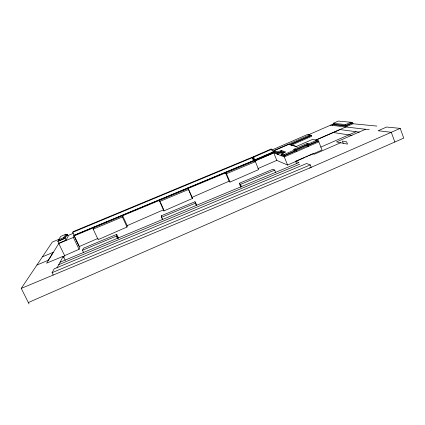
<?xml version="1.0" encoding="UTF-8"?>
<svg xmlns="http://www.w3.org/2000/svg" width="425" height="425" viewBox="0 0 425 425"><rect width="100%" height="100%" fill="white"/><g stroke="black" fill="none" stroke-linecap="round" stroke-linejoin="round"><path stroke-width="0.64" d="M127.011 227.024L127.218 225.633L122.448 215.241L122.4 216.984L127.011 227.024L98.132 239.626L93.197 229.128L93.787 227.71L93.58 227.242L93.787 227.71M83.55 252.429L82.54 250.213L83.38 248.253L116.753 234.345L117.72 236.539L117.396 238.335L118.177 237.995M117.348 238.34L116.365 236.119L116.753 234.345M63.415 257.927L64.637 255.627L79.061 249.326L79.842 247.61L74.115 235.604L73.376 237.426L58.778 243.498L46.633 263.165L63.293 256.227L65.28 260.328M56.95 268.053L63.293 256.227M98.058 238.356L79.236 246.569L73.923 235.418L253.794 160.459L255.393 161.675L258.639 169.58L230.005 182.075L229.059 181.199L225.377 172.449L226.482 173.703L230.005 182.075M53.194 275.06L52.078 272.68L54.203 268.818L306.595 163.535L310.308 164.921L311.217 167.349L21.25 288.394L29.043 303.918M74.046 235.195L72.728 232.31L73.095 231.662L252.121 157.266L252.657 157.537L253.794 160.459M58.9 239.769L57.843 241.442L58.746 243.307L65.981 240.152L68.218 236.289L67.352 234.478L66.178 234.988M57.843 241.442L65.083 238.287L67.352 234.478M64.26 238.478L66.279 235.105L65.843 234.196L60.674 236.443L58.507 239.854L58.958 240.784L64.26 238.478L63.808 237.543L65.843 234.196M21.25 288.394L52.302 242.069L59.048 239.264M28.353 302.542L403.75 138.109L400.228 128.377L386.591 127.043L378.123 130.746L391.287 132.287L394.836 142.019M291.205 145.238L311.764 136.276L311.429 135.416L309.793 135.102M284.931 152.532L281.626 151.369L278.03 152.936L274.587 151.656L274.21 150.716L277.642 151.975L281.244 150.407L285.632 151.922L281.918 153.542L282.317 154.535L284.729 155.438L295.152 150.891L294.748 149.876L293.409 149.462L307.068 143.507L308.529 143.868L316.768 140.271L317.162 141.286L308.927 144.883L307.461 144.511L294.403 150.206M273.79 152.851L273.44 151.98L277.302 153.441L280.904 151.874L283.682 152.862M333.269 123.277L345.663 124.583L351.018 122.251L351.39 123.239L346.035 125.572L333.62 124.201L333.269 123.277L338.295 121.082L351.018 122.251M282.933 153.372L281.26 152.766L277.658 154.339L277.302 153.441M332.727 125.418L332.403 124.567L345.413 126.034L352.723 122.846L353.069 123.76L376.848 126.087M281.456 155.794L281.084 154.875L282.673 154.185M315.823 140.006L353.069 123.76M315.77 140.202L340.133 129.572L359.316 132.148M281.918 153.542L284.325 154.424L294.748 149.876M308.715 155.805L322.007 149.998L318.479 140.914L308.215 145.393L306.754 145.021L295.072 150.115L296.427 150.535L296.799 151.475M281.084 154.875L283.974 155.97L296.427 150.535M296.613 150.535L307.121 145.95L308.582 146.333L308.215 145.393M318.846 141.849L284.314 156.915L287.566 165.043L304.486 157.654M127.218 225.633L163.71 209.711L163.917 210.917L192.493 198.448L187.908 188.025L192.493 198.448M191.962 197.381L229.059 181.199M257.975 168.576L276.781 160.374L287.566 165.043M320.769 147.114L356.054 131.713M365.5 129.264L336.552 141.923L347.496 144.128L346.63 141.838L342.343 141.02L343.23 143.268M296.512 163.593L295.582 161.256L312.752 153.754L314.335 154.227L340.653 142.752M305.692 157.123L307.503 156.331M309.565 168.034L400.228 128.377M58.507 239.854L63.808 237.543M254.102 157.771L252.902 158.291L253.794 158.748L253.029 156.889L271.134 149L271.766 149.228L272.521 151.103L309.857 134.831L310.223 135.766L289.712 144.707M253.029 156.889L253.571 157.154L271.766 149.228M271.564 150.158L307.695 134.417L309.857 134.831M308.173 134.927L333.954 123.691M332.403 124.567L334.114 123.818M274.21 150.716L288.968 144.282L296.416 146.439L312.603 139.379L316.768 140.271M253.279 159.216L254.718 159.959L274.63 151.284M274.534 151.497L253.969 160.464L254.32 161.319L273.748 152.851L284.346 156.91L283.974 155.97M290.259 144.643L311.429 135.416M273.44 151.98L274.624 151.465M330.528 125.189L369.341 129.715M345.706 126.969L345.413 126.034M42.404 256.833L53.189 252.349L48.285 260.275L36.927 265.009M162.233 218.535L162.382 219.566L161.218 215.82L194.979 201.753L196.573 205.312L194.979 201.753M240.901 187.34L239.259 183.303L273.02 169.23L274.736 170.117L275.602 172.364M82.54 250.213L116.365 236.119M161.436 217.334L195.649 203.076M239.259 183.303L240.518 184.376L274.736 170.117M60.084 262.214L299.009 162.573L295.582 161.256M58.772 264.663L299.742 164.172M52.078 272.68L310.308 164.921M72.728 232.31L252.657 157.537M67.633 235.694L73.153 233.405M73.923 235.418L253.98 160.554M74.136 235.88L272.425 153.43M93.197 229.128L122.4 216.984M163.917 210.917L159.715 201.471L188.588 189.46M226.482 173.703L255.393 161.675M350.795 122.666L352.723 122.846M333.386 132.515L351.99 135.394M315.478 140.266L318.479 140.914M290.031 144.75L296.9 146.742M294.254 150.609L295.152 150.891M240.136 185.512L241.411 186.617L240.518 184.376M58.778 243.498L64.637 255.627M65.083 238.287L65.981 240.152M73.376 237.426L79.061 249.326M117.767 236.539L118.575 238.287M160.071 201.535L159.343 199.899L159.715 201.471M160.592 202.704L163.45 209.127M195.888 203.958L196.648 205.7M161.218 215.82L161.686 216.92M253.571 157.154L254.718 159.959M277.642 151.975L278.03 152.936M273.402 151.991L276.781 160.374M284.325 154.424L284.729 155.438M281.244 150.407L281.626 151.369M280.904 151.874L281.26 152.766M307.068 143.507L307.461 144.511M306.754 145.021L307.121 145.95M308.529 143.868L308.927 144.883M252.572 158.429L253.258 160.172M345.663 124.583L346.035 125.572"/></g></svg>
